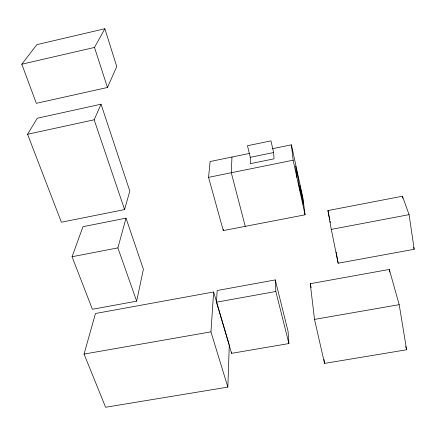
<?xml version="1.0" encoding="UTF-8"?>
<svg xmlns="http://www.w3.org/2000/svg" width="436" height="436" viewBox="0 0 436 436"><rect width="100%" height="100%" fill="white"/><g stroke="black" fill="none" stroke-linecap="round" stroke-linejoin="round"><path stroke-width="0.65" d="M231.571 353.34L216.463 302.192L217.172 290.518L275.258 279.923L288.054 331.3L288.91 343.552L231.571 353.34L231.609 352.037M229.091 344.331L213.635 291.973L95.484 313.495L84.05 354.076L105.621 407.257L227.848 387.108L229.282 344.974M231.974 157.031L231.287 172.743L245.255 226.349M272.08 148.785L291.401 144.817L302.916 197.895L305.053 214.823L223.27 230.59L223.346 229.26M227.848 387.108L210.948 331.851L213.635 291.973M223.27 230.59L208.566 177.348L210.13 161.522L249.801 153.363M136.664 301.172L143.39 269.274L126.02 218.147L82.971 226.693L72.076 256.739L92.378 309.277L136.664 301.172L117.884 247.882L126.02 218.147M124.582 209.58L129.803 191.072L101.038 104.199L37.283 118.227L27.561 134.272L61.389 222.218L124.582 209.58L94.16 119.786L101.038 104.199M107.463 87.483L116.744 66.588L104.863 28.743L36.858 44.63L21.8 64.201L36.341 103.327L107.463 87.483L94.498 47.437L104.863 28.743M21.8 64.201L94.498 47.437M27.561 134.272L94.16 119.786M250.302 157.303L273.628 152.524L270.958 140.872L247.457 145.733L250.302 157.303L250.324 163.664L274.037 158.829L273.628 152.524M208.566 177.348L293.139 160.197L291.401 144.817M72.076 256.739L117.884 247.882M327.932 210.577L402.455 196.216L409.082 214.654L414.2 249.294L338.145 263.23L331.3 229.385L327.932 210.577L329.796 219.793M331.3 229.385L409.082 214.654M310.263 283.711L389.304 269.437L399.191 304.655L406.608 349.77L324.542 363.406L314.52 319.403L310.263 283.711L311.157 287.673M216.463 302.192L275.852 291.488L275.258 279.923M84.05 354.076L210.948 331.851M314.52 319.403L399.191 304.655M413.551 247.414L414.2 249.294M405.725 346.522L406.608 349.77M275.852 291.488L288.91 343.552M293.139 160.197L305.053 214.823M330.057 221.112L330.325 222.425M336.129 252.046L336.363 253.36M336.603 254.679L338.145 263.23M389.304 269.437L389.751 272.102M402.455 196.216L402.755 198.233M324.03 359.4L324.542 363.406M299.685 190.227L298.279 178.531L295.564 166.051L296.911 177.485M302.764 199.143L299.854 185.763L300.524 191.246L303.461 204.751L302.764 199.143"/></g></svg>
